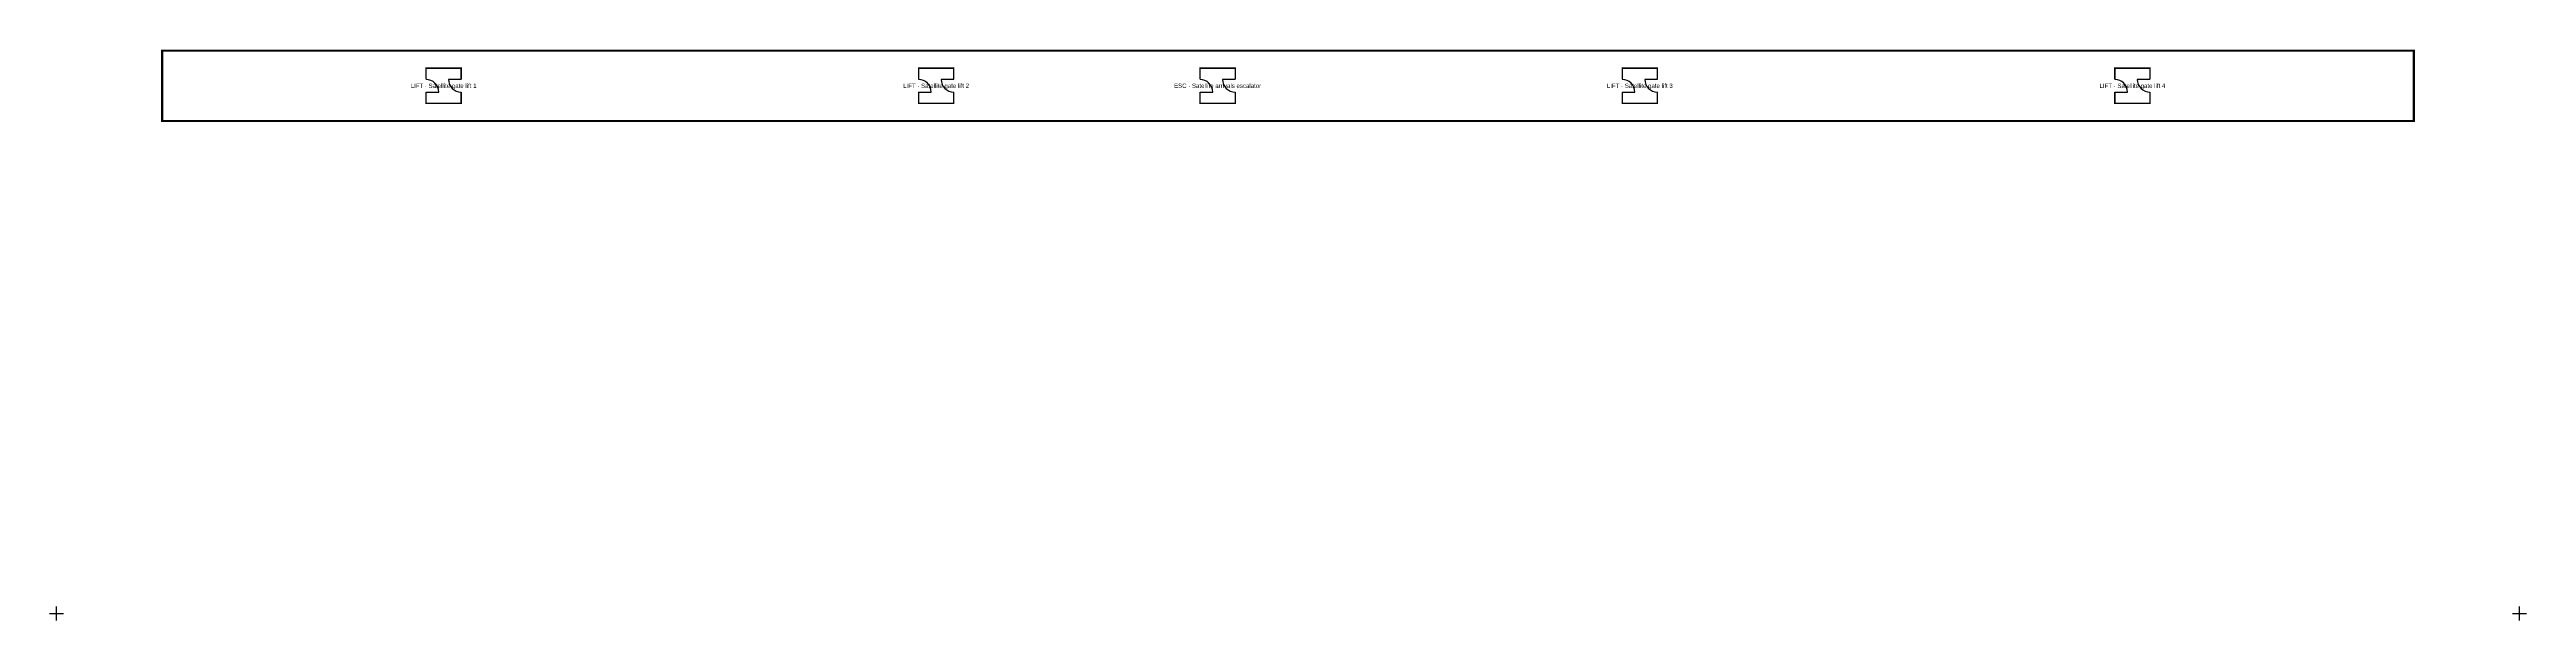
# Model space of a CAD drawing. Header units: metres. Extents: x -16 to 336, y -596 to 16.
# Drawn here: x -16 to 336, y -596 to -514.9 of the extents above; entities that cross this region are included whole.
import ezdxf
from ezdxf.enums import TextEntityAlignment as Align

# ---------------------------------------------------------------- set-up
doc = ezdxf.new("R2010")
doc.units = ezdxf.units.M
for name, color, linetype in [('A-DOOR', 3, 'Continuous'), ('A-REF', 1, 'Continuous'), ('A-TEXT', 2, 'Continuous'), ('A-WALL', 7, 'Continuous'), ('A-WALL-EXT', 7, 'Continuous')]:
    doc.layers.add(name, color=color, linetype=linetype)

msp = doc.modelspace()

# ---------------------------------------------------------------- linework, layer by layer
at = {"layer": 'A-DOOR'}
for p, q in [((37.5, -520.9), (39.3, -520.9)), ((42.5, -519.1), (40.7, -519.1)), ((107.5, -520.9), (109.3, -520.9)), ((112.5, -519.1), (110.7, -519.1)), ((147.5, -520.9), (149.3, -520.9)), ((152.5, -519.1), (150.7, -519.1)), ((207.5, -520.9), (209.3, -520.9)), ((212.5, -519.1), (210.7, -519.1)), ((277.5, -520.9), (279.3, -520.9)), ((282.5, -519.1), (280.7, -519.1))]:
    msp.add_line(p, q, dxfattribs=at)
for centre, start, end in [((37.5, -520.9), 0, 90), ((42.5, -519.1), 180, -90), ((107.5, -520.9), 0, 90), ((112.5, -519.1), 180, -90), ((147.5, -520.9), 0, 90), ((152.5, -519.1), 180, -90), ((207.5, -520.9), 0, 90), ((212.5, -519.1), 180, -90), ((277.5, -520.9), 0, 90), ((282.5, -519.1), 180, -90)]:
    msp.add_arc(centre, 1.8, start, end, dxfattribs=at)
at = {"layer": 'A-REF'}
for p, q in [((-15, -596), (-15, -594)), ((335, -596), (335, -594)), ((-16, -595), (-14, -595)), ((334, -595), (336, -595))]:
    msp.add_line(p, q, dxfattribs=at)
at = {"layer": 'A-WALL', "const_width": 0.2}
for points in [[(37.5, -519.1), (37.5, -517.5), (42.5, -517.5), (42.5, -519.1)], [(107.5, -519.1), (107.5, -517.5), (112.5, -517.5), (112.5, -519.1)], [(147.5, -519.1), (147.5, -517.5), (152.5, -517.5), (152.5, -519.1)], [(207.5, -519.1), (207.5, -517.5), (212.5, -517.5), (212.5, -519.1)], [(277.5, -519.1), (277.5, -517.5), (282.5, -517.5), (282.5, -519.1)], [(42.5, -520.9), (42.5, -522.5), (37.5, -522.5), (37.5, -520.9)], [(112.5, -520.9), (112.5, -522.5), (107.5, -522.5), (107.5, -520.9)], [(152.5, -520.9), (152.5, -522.5), (147.5, -522.5), (147.5, -520.9)], [(212.5, -520.9), (212.5, -522.5), (207.5, -522.5), (207.5, -520.9)], [(282.5, -520.9), (282.5, -522.5), (277.5, -522.5), (277.5, -520.9)]]:
    msp.add_lwpolyline(points, dxfattribs=at)
at = {"layer": 'A-WALL-EXT', "const_width": 0.3}
msp.add_lwpolyline([(0, -525), (0, -525), (0, -525), (320, -525), (320, -525), (320, -525), (320, -515), (320, -515), (320, -515), (0, -515), (0, -515), (0, -515), (0, -525)], close=True, dxfattribs=at)

# ---------------------------------------------------------------- texts
at = {"layer": 'A-TEXT'}
for s, p in [('LIFT · Satellite gate lift 1', (40, -520)), ('LIFT · Satellite gate lift 2', (110, -520)), ('ESC · Satellite arrivals escalator', (150, -520)), ('LIFT · Satellite gate lift 3', (210, -520)), ('LIFT · Satellite gate lift 4', (280, -520))]:
    msp.add_text(s, height=0.625, dxfattribs=at).set_placement(p, align=Align.MIDDLE_CENTER)

doc.saveas('drawing.dxf')
